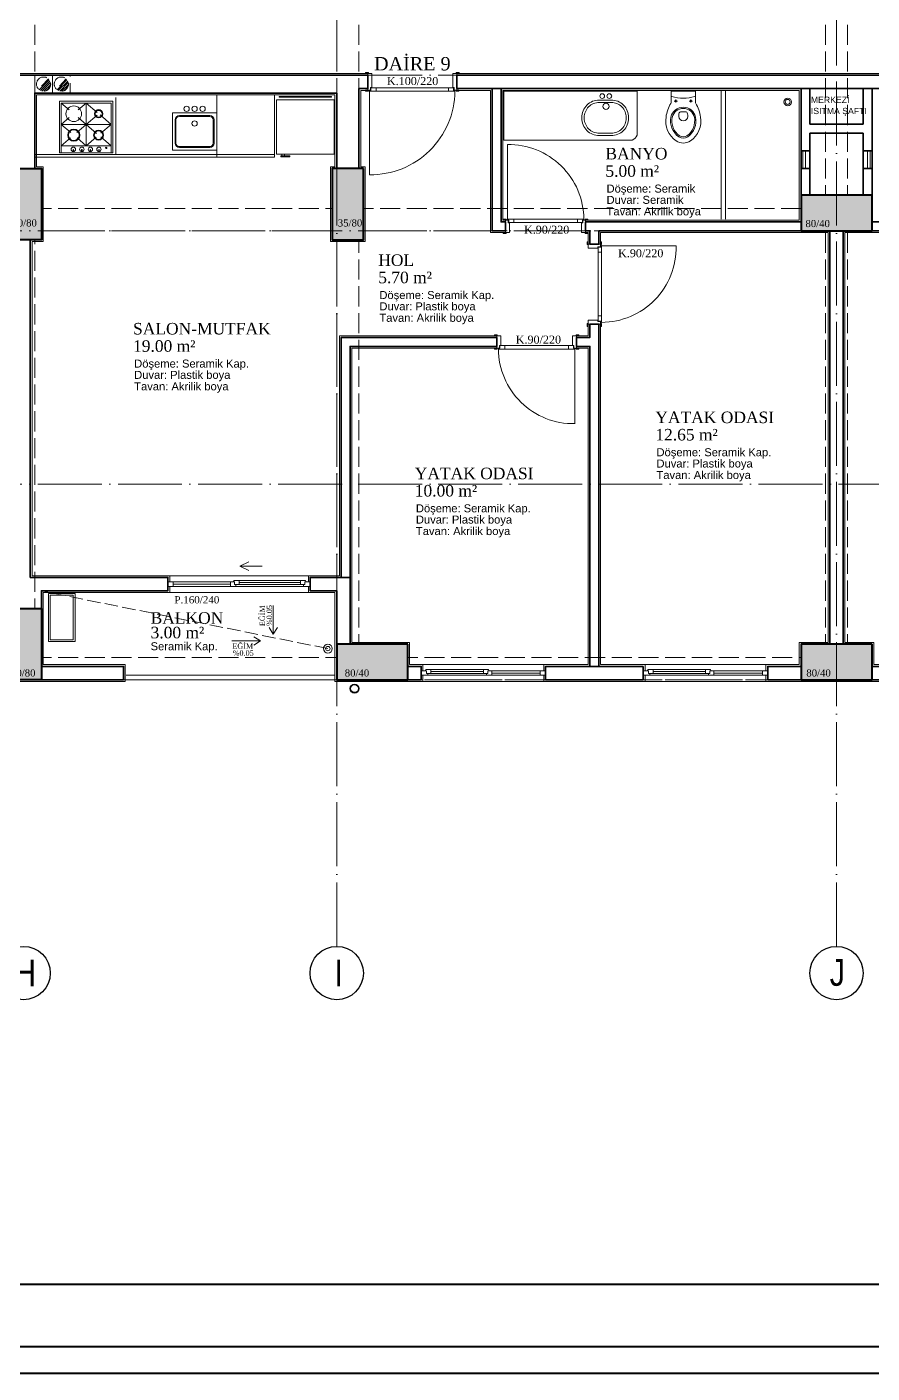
# Model space of a CAD drawing. Header units: millimetres. Extents: x 11587 to 81192, y -36083 to -25300.
# Drawn here: x 28348 to 29299, y -28300 to -26785 of the extents above; entities that cross this region are included whole.
import ezdxf

# ---------------------------------------------------------------- set-up
doc = ezdxf.new("R2010")
doc.units = ezdxf.units.MM
doc.linetypes.add('AKS', pattern=[30, 24, -3, 0, -3])
doc.linetypes.add('IZDUSUM1', pattern=[20, 7.5, -5, 7.5, 0])
for name, color, linetype, lineweight in [('rtm-aks balon', 20, 'Continuous', 25), ('rtm-aks balon yazı', 7, 'Continuous', 20), ('rtm-aks yeni', 7, 'AKS', 20), ('rtm-antet-02', 140, 'Continuous', 40), ('rtm-cam', 141, 'Continuous', 9), ('rtm-duv tugla', 22, 'Continuous', 35), ('rtm-izdusum-üst ince', 8, 'IZDUSUM1', 5), ('rtm-kapı-ahsap', 35, 'Continuous', 13), ('rtm-mhl-yazı-adı', 150, 'Continuous', 30), ('rtm-mhl-yazı-m2', 7, 'Continuous', 20), ('rtm-mhl-yazı-malzeme', 253, 'Continuous', 13), ('rtm-pen-ahsap', 35, 'Continuous', 13), ('rtm-plan katmanı-04', 33, 'Continuous', 25), ('rtm-plan katmanı-05', 205, 'Continuous', 20), ('rtm-plan katmanı-07', 135, 'Continuous', 9), ('rtm-sembol ok', 7, 'Continuous', 20), ('rtm-sıva', 252, 'Continuous', 15), ('rtm-tarama-betonarme', 51, 'Continuous', 15), ('rtm-tas_betonarme', 50, 'Continuous', 40), ('rtm-tefris vitrifiye', 9, 'Continuous', 9)]:
    doc.layers.add(name, color=color, linetype=linetype, lineweight=lineweight)
doc.styles.add('AKSYAZI', font='ARIALN.TTF')
doc.styles.add('ARIAL', font='times.ttf')
doc.styles.get("Standard").update_dxf_attribs({"font": 'arial.ttf'})
doc.styles.add('VAZ-OLCU', font='times.ttf', dxfattribs={"height": 60})

# ---------------------------------------------------------------- blocks, each defined once
blk = doc.blocks.new('rty')
at = {"layer": 'rtm-kapı-ahsap'}
for p, q in [((-58244.9, -62700.3), (-58243.8, -62700.3)), ((-58244.9, -62703.4), (-58244.9, -62700.3)), ((-58243.8, -62703.4), (-58244.9, -62703.4)), ((-58243.8, -62700.3), (-58243.8, -62703.4)), ((-58243.8, -62707.4), (-58243.8, -62702.9)), ((-58229.8, -62702.9), (-58243.8, -62702.9)), ((-58232.8, -62707.4), (-58243.8, -62707.4)), ((-58232.8, -62705.9), (-58232.8, -62707.4)), ((-58229.8, -62705.9), (-58232.8, -62705.9)), ((-58232.6, -62706.4), (-58232.6, -62789.4)), ((-58232.6, -62706.4), (-58229.7, -62706.4)), ((-58229.8, -62700.4), (-58229.8, -62703.4)), ((-58228.8, -62700.4), (-58229.8, -62700.4)), ((-58229.8, -62702.9), (-58229.8, -62705.9)), ((-58229.8, -62703.4), (-58228.8, -62703.4)), ((-58229.8, -62704.9), (-58228.8, -62704.9)), ((-58229.7, -62706.4), (-58229.7, -62704.9)), ((-58228.8, -62703.4), (-58228.8, -62700.4)), ((-58228.8, -62790.9), (-58228.8, -62704.9)), ((-58144.8, -62704.9), (-58228.8, -62704.9)), ((-58228.8, -62712), (-58232.6, -62712)), ((-58228.8, -62783.7), (-58232.6, -62783.7)), ((-58243.8, -62792.3), (-58244.9, -62792.3)), ((-58244.9, -62792.3), (-58244.9, -62795.4)), ((-58244.9, -62795.4), (-58243.8, -62795.4)), ((-58243.8, -62788.4), (-58243.8, -62792.9)), ((-58232.8, -62788.4), (-58243.8, -62788.4)), ((-58243.8, -62795.4), (-58243.8, -62792.3)), ((-58229.8, -62792.9), (-58243.8, -62792.9)), ((-58232.8, -62789.9), (-58232.8, -62788.4)), ((-58229.8, -62789.9), (-58232.8, -62789.9)), ((-58232.6, -62789.4), (-58229.7, -62789.4)), ((-58229.8, -62792.9), (-58229.8, -62789.9)), ((-58229.8, -62790.9), (-58228.8, -62790.9)), ((-58229.8, -62795.4), (-58229.8, -62792.3)), ((-58229.8, -62792.3), (-58228.8, -62792.3)), ((-58228.8, -62795.4), (-58229.8, -62795.4)), ((-58229.7, -62789.4), (-58229.7, -62790.9)), ((-58228.8, -62792.3), (-58228.8, -62795.4))]:
    blk.add_line(p, q, dxfattribs=at)
at = {"layer": 'rtm-kapı-ahsap', "const_width": 0.392}
blk.add_lwpolyline([(-58229.2, -62703.9, 1), (-58229.2, -62704.5, 1)], format="xyb", close=True, dxfattribs=at)
at = {"layer": 'rtm-kapı-ahsap'}
blk.add_arc((-58229.1, -62706.6), 84.3, 270.2011, 1.1472, dxfattribs=at)
blk = doc.blocks.new('K-100')
at = {"layer": 'rtm-kapı-ahsap'}
for p, q in [((-34308.1, -13702.2), (-34307, -13702.2)), ((-34308.1, -13705.4), (-34308.1, -13702.2)), ((-34307, -13702.2), (-34307, -13705.4)), ((-34307, -13709.3), (-34307, -13704.8)), ((-34288, -13704.8), (-34307, -13704.8)), ((-34288, -13702.3), (-34288, -13705.4)), ((-34287, -13702.3), (-34288, -13702.3)), ((-34288, -13704.8), (-34288, -13707.8)), ((-34287, -13705.4), (-34287, -13702.3)), ((-34307, -13705.4), (-34308.1, -13705.4)), ((-34291, -13709.3), (-34307, -13709.3)), ((-34288, -13707.8), (-34291, -13707.8)), ((-34291, -13707.8), (-34291, -13709.3)), ((-34290.8, -13801.3), (-34290.8, -13708.3)), ((-34290.8, -13708.3), (-34287.9, -13708.3)), ((-34287, -13713.9), (-34290.8, -13713.9)), ((-34288, -13705.4), (-34287, -13705.4)), ((-34288, -13706.8), (-34287, -13706.8)), ((-34287.9, -13708.3), (-34287.9, -13706.8)), ((-34287, -13706.8), (-34287, -13802.8)), ((-34287, -13795.6), (-34290.8, -13795.6)), ((-34307, -13804.2), (-34308.1, -13804.2)), ((-34308.1, -13804.2), (-34308.1, -13807.3)), ((-34308.1, -13807.3), (-34307, -13807.3)), ((-34307, -13800.3), (-34307, -13804.8)), ((-34291, -13800.3), (-34307, -13800.3)), ((-34307, -13807.3), (-34307, -13804.2)), ((-34288, -13804.8), (-34307, -13804.8)), ((-34291, -13801.8), (-34291, -13800.3)), ((-34288, -13801.8), (-34291, -13801.8)), ((-34290.8, -13801.3), (-34287.9, -13801.3)), ((-34288, -13804.8), (-34288, -13801.8)), ((-34288, -13802.8), (-34287, -13802.8)), ((-34288, -13807.3), (-34288, -13804.2)), ((-34288, -13804.2), (-34287, -13804.2)), ((-34287, -13807.3), (-34288, -13807.3)), ((-34287.9, -13801.3), (-34287.9, -13802.8)), ((-34193, -13802.8), (-34287, -13802.8)), ((-34287, -13804.2), (-34287, -13807.3))]:
    blk.add_line(p, q, dxfattribs=at)
at = {"layer": 'rtm-kapı-ahsap', "const_width": 0.392}
blk.add_lwpolyline([(-34287.4, -13803.7, -1), (-34287.4, -13803.1, -1)], format="xyb", close=True, dxfattribs=at)
at = {"layer": 'rtm-kapı-ahsap'}
blk.add_arc((-34287.9, -13801.7), 94.9, 359.3332, 89.4605, dxfattribs=at)

msp = doc.modelspace()

# ---------------------------------------------------------------- hatches: boundary and pattern name
at = {"layer": 'rtm-izdusum-üst ince', "ltscale": 1.5}
h = msp.add_hatch(dxfattribs=at)
h.set_pattern_fill('ANSI31', color=256, scale=0.5, angle=180, style=0)
h.set_pattern_definition([(225, (27335.9866, -26689.5514), (1.122532, -1.122532), [])])
edge = h.paths.add_edge_path()
edge.add_arc((28366.59, -26849.55), 8, -132.76259, 47.23741, ccw=False)
edge.add_line((28361.16, -26855.42), (28372.03, -26843.68))
h = msp.add_hatch(dxfattribs=at)
h.set_pattern_fill('ANSI31', color=256, scale=0.5, angle=180, style=0)
h.set_pattern_definition([(225, (27355.9866, -26689.5514), (1.122532, -1.122532), [])])
edge = h.paths.add_edge_path()
edge.add_arc((28386.59, -26849.55), 8, -132.76259, 47.23741, ccw=False)
edge.add_line((28381.16, -26855.42), (28392.03, -26843.68))
at = {"layer": 'rtm-tarama-betonarme'}
h = msp.add_hatch(dxfattribs=at)
h.set_pattern_fill('ANSI33', color=256, scale=2, style=0)
h.set_pattern_definition([(45, (15039.519, -4888.525), (-8.980256, 8.980256), []), (45, (15048.499, -4888.525), (-8.980256, 8.980256), [6.35, -3.175])])
h.paths.add_polyline_path([(28324.09, -27439.55), (28364.09, -27439.55), (28364.09, -27519.55), (28324.09, -27519.55)])
h.paths.add_polyline_path([(27911.59, -27479.55), (27991.59, -27479.55), (27991.59, -27519.55), (27911.59, -27519.55)])
h.paths.add_polyline_path([(28324.09, -26944.55), (28364.09, -26944.55), (28364.09, -27024.55), (28324.09, -27024.55)])
h.paths.add_polyline_path([(27961.59, -26944.55), (27996.59, -26944.55), (27996.59, -27024.55), (27961.59, -27024.55)])
h.paths.add_polyline_path([(27961.59, -26524.55), (27996.59, -26524.55), (27996.59, -26604.55), (27961.59, -26604.55)])
h.paths.add_polyline_path([(28324.09, -26524.55), (28364.09, -26524.55), (28364.09, -26604.55), (28324.09, -26604.55)])
h.paths.add_polyline_path([(28324.09, -26029.55), (28364.09, -26029.55), (28364.09, -26109.55), (28324.09, -26109.55)])
h.paths.add_polyline_path([(27911.59, -26029.55), (27991.59, -26029.55), (27991.59, -26069.55), (27911.59, -26069.55)])
h.paths.add_polyline_path([(28726.59, -26524.55), (28691.59, -26524.55), (28691.59, -26604.55), (28726.59, -26604.55)])
h.paths.add_polyline_path([(28726.59, -26944.55), (28691.59, -26944.55), (28691.59, -27024.55), (28726.59, -27024.55)])
h.paths.add_polyline_path([(28776.59, -27479.55), (28696.59, -27479.55), (28696.59, -27519.55), (28776.59, -27519.55)])
h.paths.add_polyline_path([(29299.09, -27479.55), (29219.09, -27479.55), (29219.09, -27519.55), (29299.09, -27519.55)])
h.paths.add_polyline_path([(29299.09, -26974.55), (29219.09, -26974.55), (29219.09, -27014.55), (29299.09, -27014.55)])
h.paths.add_polyline_path([(29299.09, -26534.55), (29219.09, -26534.55), (29219.09, -26574.55), (29299.09, -26574.55)])
h.paths.add_polyline_path([(28776.59, -26029.55), (28696.59, -26029.55), (28696.59, -26069.55), (28776.59, -26069.55)])
h.paths.add_polyline_path([(29299.09, -26029.55), (29219.09, -26029.55), (29219.09, -26069.55), (29299.09, -26069.55)])
h.paths.add_polyline_path([(29821.59, -26839.55), (29796.59, -26839.55), (29796.59, -27014.55), (29821.59, -27014.55)])
h.paths.add_polyline_path([(29821.59, -26534.55), (29796.59, -26534.55), (29796.59, -26709.55), (29821.59, -26709.55)])
h.paths.add_polyline_path([(30181.59, -26839.55), (30006.59, -26839.55), (30006.59, -26864.55), (30181.59, -26864.55)])
h.paths.add_polyline_path([(30181.59, -26684.55), (30006.59, -26684.55), (30006.59, -26709.55), (30181.59, -26709.55)])
h.paths.add_polyline_path([(29821.59, -26109.55), (29781.59, -26109.55), (29781.59, -26029.55), (29821.59, -26029.55)])
h.paths.add_polyline_path([(30181.59, -26124.55), (30141.59, -26124.55), (30141.59, -26029.55), (30181.59, -26029.55)])
h.paths.add_polyline_path([(29821.59, -27439.55), (29781.59, -27439.55), (29781.59, -27519.55), (29821.59, -27519.55)])
h.paths.add_polyline_path([(30181.59, -27424.55), (30141.59, -27424.55), (30141.59, -27519.55), (30181.59, -27519.55)])
h.paths.add_polyline_path([(27421.59, -27439.55), (27461.59, -27439.55), (27461.59, -27519.55), (27421.59, -27519.55)])
h.paths.add_polyline_path([(27131.59, -27439.55), (27171.59, -27439.55), (27171.59, -27519.55), (27131.59, -27519.55)])
h.paths.add_polyline_path([(27421.59, -26029.55), (27501.59, -26029.55), (27501.59, -26069.55), (27421.59, -26069.55)])
h.paths.add_polyline_path([(27091.59, -26029.55), (27171.59, -26029.55), (27171.59, -26069.55), (27091.59, -26069.55)])
h.paths.add_polyline_path([(26781.59, -26524.55), (26816.59, -26524.55), (26816.59, -26604.55), (26781.59, -26604.55)])
h.paths.add_polyline_path([(26781.59, -26944.55), (26816.59, -26944.55), (26816.59, -27024.55), (26781.59, -27024.55)])
h.paths.add_polyline_path([(26731.59, -27479.55), (26811.59, -27479.55), (26811.59, -27519.55), (26731.59, -27519.55)])
h.paths.add_polyline_path([(26209.09, -27479.55), (26289.09, -27479.55), (26289.09, -27519.55), (26209.09, -27519.55)])
h.paths.add_polyline_path([(26209.09, -26974.55), (26289.09, -26974.55), (26289.09, -27014.55), (26209.09, -27014.55)])
h.paths.add_polyline_path([(26209.09, -26534.55), (26289.09, -26534.55), (26289.09, -26574.55), (26209.09, -26574.55)])
h.paths.add_polyline_path([(26731.59, -26029.55), (26811.59, -26029.55), (26811.59, -26069.55), (26731.59, -26069.55)])
h.paths.add_polyline_path([(26209.09, -26029.55), (26289.09, -26029.55), (26289.09, -26069.55), (26209.09, -26069.55)])
h.paths.add_polyline_path([(25686.59, -26839.55), (25711.59, -26839.55), (25711.59, -27014.55), (25686.59, -27014.55)])
h.paths.add_polyline_path([(25686.59, -26534.55), (25711.59, -26534.55), (25711.59, -26709.55), (25686.59, -26709.55)])
h.paths.add_polyline_path([(25326.59, -26839.55), (25501.59, -26839.55), (25501.59, -26864.55), (25326.59, -26864.55)])
h.paths.add_polyline_path([(25326.59, -26684.55), (25501.59, -26684.55), (25501.59, -26709.55), (25326.59, -26709.55)])
h.paths.add_polyline_path([(25686.59, -26109.55), (25726.59, -26109.55), (25726.59, -26029.55), (25686.59, -26029.55)])
h.paths.add_polyline_path([(25326.59, -26124.55), (25366.59, -26124.55), (25366.59, -26029.55), (25326.59, -26029.55)])
h.paths.add_polyline_path([(25686.59, -27439.55), (25726.59, -27439.55), (25726.59, -27519.55), (25686.59, -27519.55)])
h.paths.add_polyline_path([(25326.59, -27424.55), (25366.59, -27424.55), (25366.59, -27519.55), (25326.59, -27519.55)])

# ---------------------------------------------------------------- linework, layer by layer
at = {"layer": 'rtm-aks balon'}
for centre in [(28344.09, -27849.55), (28696.59, -27849.55), (29259.09, -27849.55)]:
    msp.add_circle(centre, 30, dxfattribs=at)
at = {"layer": 'rtm-aks yeni', "ltscale": 3}
for p, q in [((28696.59, -27819.55), (28696.59, -25729.55)), ((29259.09, -27819.55), (29259.09, -25729.55)), ((25026.59, -26839.55), (30481.59, -26839.55)), ((25026.59, -27014.55), (30481.59, -27014.55)), ((25026.59, -27299.55), (30481.59, -27299.55)), ((25026.59, -27519.55), (30481.59, -27519.55))]:
    msp.add_line(p, q, dxfattribs=at)
at = {"layer": 'rtm-antet-02'}
for points in [[(24671.59, -25299.55), (24671.59, -28299.55), (30726.59, -28299.55), (30726.59, -25299.55), (24671.59, -25299.55)], [(24701.59, -28199.55), (30696.59, -28199.55)]]:
    msp.add_lwpolyline(points, dxfattribs=at)
msp.add_lwpolyline([(24701.59, -25329.55), (24701.59, -28269.55), (30696.59, -28269.55), (30696.59, -25329.55)], close=True, dxfattribs=at)
at = {"layer": 'rtm-cam'}
for p, q in [((28577.09, -27412.05), (28512.59, -27412.05)), ((28655.59, -27410.3), (28586.59, -27410.3)), ((28802.59, -27510.3), (28861.59, -27510.3)), ((28871.09, -27512.05), (28925.59, -27512.05)), ((29052.59, -27510.3), (29111.59, -27510.3)), ((29121.09, -27512.05), (29175.59, -27512.05))]:
    msp.add_line(p, q, dxfattribs=at)
at = {"layer": 'rtm-duv tugla'}
for points in [[(27966.59, -26944.55), (27966.59, -26944.55), (27966.59, -26854.55), (27956.59, -26854.55), (27956.59, -26839.55), (28731.59, -26839.55), (28731.59, -26854.55), (28721.59, -26854.55), (28721.59, -26944.55)], [(29686.59, -26839.55), (28831.59, -26839.55)], [(28831.59, -26854.55), (28831.59, -26839.55)], [(28696.59, -26859.55), (28356.59, -26859.55), (28356.59, -26944.55)], [(28696.59, -26944.55), (28696.59, -26859.55)], [(29686.59, -26854.55), (28831.59, -26854.55)], [(28881.59, -26854.55), (28881.59, -27004.55), (28886.59, -27004.55), (28886.59, -27014.55), (28871.59, -27014.55), (28871.59, -26854.55)], [(29219.09, -26974.55), (29219.09, -26854.55)], [(29229.09, -26894.55), (29229.09, -26854.55)], [(29289.09, -26894.55), (29289.09, -26854.55)], [(29299.09, -26974.55), (29299.09, -26854.55)], [(29229.09, -26894.55), (29289.09, -26894.55)], [(29229.09, -26974.55), (29229.09, -26904.55)], [(29229.09, -26904.55), (29289.09, -26904.55)], [(29289.09, -26974.55), (29289.09, -26904.55)], [(29229.09, -26924.55), (29219.09, -26924.55)], [(29289.09, -26924.55), (29299.09, -26924.55)], [(29229.09, -26944.55), (29219.09, -26944.55)], [(29289.09, -26944.55), (29299.09, -26944.55)], [(29219.09, -27014.55), (28991.59, -27014.55), (28991.59, -27029.55), (28981.59, -27029.55), (28981.59, -27014.55), (28976.59, -27014.55), (28976.59, -27004.55), (29219.09, -27004.55)], [(29251.59, -27014.55), (29251.59, -27479.55)], [(29266.59, -27014.55), (29266.59, -27479.55)], [(29299.09, -27014.55), (29526.59, -27014.55), (29526.59, -27029.55), (29536.59, -27029.55), (29536.59, -27014.55), (29541.59, -27014.55), (29541.59, -27004.55), (29299.09, -27004.55)], [(28364.09, -27439.55), (28364.09, -27419.55), (28506.59, -27419.55), (28506.59, -27404.55), (28351.59, -27404.55), (28351.59, -27024.55)], [(28981.59, -27504.55), (28981.59, -27144.55), (28966.59, -27144.55), (28966.59, -27134.55), (28981.59, -27134.55), (28981.59, -27119.55), (28991.59, -27119.55), (28991.59, -27504.55)], [(28711.59, -27404.55), (28711.59, -27144.55), (28876.59, -27144.55), (28876.59, -27134.55), (28701.59, -27134.55), (28701.59, -27404.55)], [(28696.59, -27479.55), (28696.59, -27419.55), (28666.59, -27419.55), (28666.59, -27404.55), (28711.59, -27404.55), (28711.59, -27479.55)], [(28364.09, -27519.55), (28456.59, -27519.55), (28456.59, -27504.55), (28364.09, -27504.55)], [(28776.59, -27504.55), (28791.59, -27504.55), (28791.59, -27519.55), (28776.59, -27519.55)], [(28791.59, -27504.55), (28791.59, -27519.55)], [(29219.09, -27519.55), (29181.59, -27519.55), (29181.59, -27504.55), (29219.09, -27504.55)], [(29299.09, -27519.55), (29336.59, -27519.55), (29336.59, -27504.55), (29299.09, -27504.55)]]:
    msp.add_lwpolyline(points, dxfattribs=at)
msp.add_lwpolyline([(29041.59, -27504.55), (29041.59, -27519.55), (28931.59, -27519.55), (28931.59, -27504.55)], close=True, dxfattribs=at)
at = {"layer": 'rtm-izdusum-üst ince', "ltscale": 1.5}
for points in [[(29246.59, -26974.55), (29246.59, -26574.55)], [(29271.59, -26974.55), (29271.59, -26574.55)], [(28356.59, -26944.55), (28356.59, -26604.55)], [(28696.59, -26944.55), (28696.59, -26604.55)], [(28721.59, -26944.55), (28721.59, -26604.55)], [(28376.59, -26859.55), (28376.59, -26839.55), (28356.59, -26839.55), (28356.59, -26859.55), (28376.59, -26859.55)], [(28372.03, -26843.68), (28361.16, -26855.42)], [(28396.59, -26859.55), (28396.59, -26839.55), (28376.59, -26839.55), (28376.59, -26859.55), (28396.59, -26859.55)], [(28392.03, -26843.68), (28381.16, -26855.42)], [(28364.09, -26989.55), (28691.59, -26989.55)], [(28726.59, -26989.55), (29219.09, -26989.55)], [(28364.09, -27014.55), (28691.59, -27014.55)], [(28726.59, -27014.55), (29219.09, -27014.55)], [(29246.59, -27479.55), (29246.59, -27014.55)], [(29271.59, -27479.55), (29271.59, -27014.55)], [(28356.59, -27439.55), (28356.59, -27024.55)], [(28696.59, -27479.55), (28696.59, -27024.55)], [(28721.59, -27479.55), (28721.59, -27024.55)], [(28364.09, -27494.55), (28696.59, -27494.55)], [(28776.59, -27494.55), (29219.09, -27494.55)], [(28364.09, -27519.55), (28696.59, -27519.55)], [(28776.59, -27519.55), (29219.09, -27519.55)]]:
    msp.add_lwpolyline(points, dxfattribs=at)
at = {"layer": 'rtm-izdusum-üst ince'}
msp.add_lwpolyline([(28364.09, -27419.55), (28686.59, -27484.55)], dxfattribs=at)
at = {"layer": 'rtm-izdusum-üst ince', "ltscale": 1.5}
for centre in [(28366.59, -26849.55), (28386.59, -26849.55)]:
    msp.add_circle(centre, 8, dxfattribs=at)
at = {"layer": 'rtm-kapı-ahsap'}
for points in [[(29221.09, -26924.55), (29221.09, -26944.55)], [(29224.09, -26924.55), (29224.09, -26944.55)], [(29294.09, -26924.55), (29294.09, -26944.55)], [(29297.09, -26924.55), (29297.09, -26944.55)]]:
    msp.add_lwpolyline(points, dxfattribs=at)
at = {"layer": 'rtm-pen-ahsap'}
for p, q in [((28506.59, -27409.55), (28512.59, -27409.55)), ((28517.59, -27409.55), (28511.96, -27409.55)), ((28512.59, -27414.55), (28512.59, -27409.55)), ((28517.59, -27409.55), (28577.09, -27409.55)), ((28581.59, -27409.55), (28577.09, -27409.55)), ((28577.09, -27414.55), (28577.09, -27409.55)), ((28580.96, -27408.05), (28586.59, -27408.05)), ((28581.59, -27412.55), (28581.59, -27409.55)), ((28586.59, -27408.05), (28655.59, -27408.05)), ((28586.59, -27412.55), (28586.59, -27408.05)), ((28661.23, -27408.05), (28655.59, -27408.05)), ((28655.59, -27412.55), (28655.59, -27408.05)), ((28666.59, -27409.55), (28660.59, -27409.55)), ((28660.59, -27412.55), (28660.59, -27409.55)), ((28575.59, -27414.55), (28506.59, -27414.55)), ((28575.59, -27414.55), (28583.09, -27414.55)), ((28581.59, -27412.55), (28586.59, -27412.55)), ((28583.09, -27412.55), (28583.09, -27414.55)), ((28586.59, -27412.55), (28655.59, -27412.55)), ((28660.59, -27412.55), (28655.59, -27412.55)), ((28659.09, -27414.55), (28659.09, -27412.55)), ((28659.09, -27414.55), (28666.59, -27414.55)), ((28791.59, -27509.55), (28797.59, -27509.55)), ((28799.09, -27514.55), (28791.59, -27514.55)), ((28796.96, -27508.05), (28802.59, -27508.05)), ((28797.59, -27512.55), (28797.59, -27509.55)), ((28797.59, -27512.55), (28802.59, -27512.55)), ((28799.09, -27514.55), (28799.09, -27512.55)), ((28861.59, -27508.05), (28802.59, -27508.05)), ((28802.59, -27512.55), (28802.59, -27508.05)), ((28861.59, -27512.55), (28802.59, -27512.55)), ((28867.23, -27508.05), (28861.59, -27508.05)), ((28861.59, -27512.55), (28861.59, -27508.05)), ((28866.59, -27512.55), (28861.59, -27512.55)), ((28865.09, -27512.55), (28865.09, -27514.55)), ((28872.59, -27514.55), (28865.09, -27514.55)), ((28866.59, -27509.55), (28871.09, -27509.55)), ((28866.59, -27512.55), (28866.59, -27509.55)), ((28920.59, -27509.55), (28871.09, -27509.55)), ((28871.09, -27514.55), (28871.09, -27509.55)), ((28872.59, -27514.55), (28931.59, -27514.55)), ((28920.59, -27509.55), (28926.23, -27509.55)), ((28925.59, -27514.55), (28925.59, -27509.55)), ((28931.59, -27509.55), (28925.59, -27509.55)), ((29041.59, -27509.55), (29047.59, -27509.55)), ((29049.09, -27514.55), (29041.59, -27514.55)), ((29046.96, -27508.05), (29052.59, -27508.05)), ((29047.59, -27512.55), (29047.59, -27509.55)), ((29047.59, -27512.55), (29052.59, -27512.55)), ((29049.09, -27514.55), (29049.09, -27512.55)), ((29111.59, -27508.05), (29052.59, -27508.05)), ((29052.59, -27512.55), (29052.59, -27508.05)), ((29111.59, -27512.55), (29052.59, -27512.55)), ((29117.23, -27508.05), (29111.59, -27508.05)), ((29111.59, -27512.55), (29111.59, -27508.05)), ((29116.59, -27512.55), (29111.59, -27512.55)), ((29115.09, -27512.55), (29115.09, -27514.55)), ((29122.59, -27514.55), (29115.09, -27514.55)), ((29116.59, -27509.55), (29121.09, -27509.55)), ((29116.59, -27512.55), (29116.59, -27509.55)), ((29170.59, -27509.55), (29121.09, -27509.55)), ((29121.09, -27514.55), (29121.09, -27509.55)), ((29122.59, -27514.55), (29181.59, -27514.55)), ((29170.59, -27509.55), (29176.23, -27509.55)), ((29175.59, -27514.55), (29175.59, -27509.55)), ((29181.59, -27509.55), (29175.59, -27509.55))]:
    msp.add_line(p, q, dxfattribs=at)
for points in [[(28580.96, -27408.05), (28580.09, -27409.55)], [(28661.23, -27408.05), (28662.1, -27409.55)], [(28796.96, -27508.05), (28796.09, -27509.55)], [(28867.23, -27508.05), (28868.1, -27509.55)], [(29046.96, -27508.05), (29046.09, -27509.55)], [(29117.23, -27508.05), (29118.1, -27509.55)]]:
    msp.add_lwpolyline(points, dxfattribs=at)
at = {"layer": 'rtm-plan katmanı-04'}
for radius in [5, 4.5]:
    msp.add_circle((28716.59, -27529.55), radius, dxfattribs=at)
at = {"layer": 'rtm-plan katmanı-05', "ltscale": 0.6}
for points in [[(28508.59, -27402.55), (28664.59, -27402.55)], [(28508.59, -27421.55), (28664.59, -27421.55)], [(28929.59, -27502.55), (28793.59, -27502.55)], [(29179.59, -27502.55), (29043.59, -27502.55)], [(28929.59, -27521.55), (28793.59, -27521.55)], [(29179.59, -27521.55), (29043.59, -27521.55)]]:
    msp.add_lwpolyline(points, dxfattribs=at)
at = {"layer": 'rtm-plan katmanı-05'}
for points in [[(28693.59, -27514.55), (28459.59, -27514.55)], [(28693.59, -27519.55), (28459.59, -27519.55)]]:
    msp.add_lwpolyline(points, dxfattribs=at)
for radius in [5, 2.5]:
    msp.add_circle((28686.59, -27484.55), radius, dxfattribs=at)
at = {"layer": 'rtm-plan katmanı-07'}
for points in [[(28583.09, -27414.55), (28659.09, -27414.55)], [(28865.09, -27514.55), (28799.09, -27514.55)], [(29115.09, -27514.55), (29049.09, -27514.55)]]:
    msp.add_lwpolyline(points, dxfattribs=at)
at = {"layer": 'rtm-sembol ok'}
for points in [[(28587.44, -27391.86), (28597.44, -27386.86)], [(28612.44, -27391.86), (28587.44, -27391.86)], [(28587.44, -27391.86), (28597.44, -27396.86)], [(28625.17, -27436), (28625.17, -27468.32)], [(28625.17, -27468.32), (28620.5, -27460.92)], [(28625.17, -27468.32), (28629.83, -27460.92)], [(28578.32, -27475.93), (28610.65, -27475.93)], [(28610.65, -27475.93), (28603.25, -27471.26)], [(28610.65, -27475.93), (28603.25, -27480.6)]]:
    msp.add_lwpolyline(points, dxfattribs=at)
at = {"layer": 'rtm-sıva'}
for points in [[(27956.59, -26837.55), (28731.59, -26837.55)], [(28831.59, -26837.55), (29686.59, -26837.55)], [(28731.59, -26856.55), (28723.59, -26856.55), (28723.59, -26942.55), (28728.59, -26942.55), (28728.59, -27026.55), (28689.59, -27026.55), (28689.59, -26942.55), (28694.59, -26942.55), (28694.59, -26861.55), (28358.59, -26861.55), (28358.59, -26942.55), (28366.09, -26942.55), (28366.09, -27026.55), (28353.59, -27026.55), (28353.59, -27402.55), (28508.59, -27402.55), (28508.59, -27409.55)], [(28831.59, -26856.55), (28869.59, -26856.55), (28869.59, -27016.55), (28886.59, -27016.55)], [(28886.59, -27002.55), (28883.59, -27002.55), (28883.59, -26856.55), (29217.09, -26856.55), (29217.09, -27002.55), (28976.59, -27002.55)], [(28979.59, -27029.55), (28979.59, -27016.55), (28976.59, -27016.55)], [(28993.59, -27029.55), (28993.59, -27016.55), (29249.59, -27016.55), (29249.59, -27477.55), (29217.09, -27477.55), (29217.09, -27502.55), (29179.59, -27502.55), (29179.59, -27509.55)], [(29524.59, -27029.55), (29524.59, -27016.55), (29268.59, -27016.55), (29268.59, -27477.55), (29301.09, -27477.55), (29301.09, -27502.55), (29338.59, -27502.55), (29338.59, -27509.55)], [(28979.59, -27119.55), (28979.59, -27132.55), (28966.59, -27132.55)], [(29043.59, -27509.55), (29043.59, -27502.55), (28993.59, -27502.55), (28993.59, -27119.55)], [(28876.59, -27132.55), (28699.59, -27132.55), (28699.59, -27402.55), (28664.59, -27402.55), (28664.59, -27409.55)], [(28793.59, -27509.55), (28793.59, -27502.55), (28778.59, -27502.55), (28778.59, -27477.55), (28713.59, -27477.55), (28713.59, -27146.55), (28876.59, -27146.55)], [(28966.59, -27146.55), (28979.59, -27146.55), (28979.59, -27502.55), (28929.59, -27502.55), (28929.59, -27509.55)], [(28179.59, -27414.55), (28179.59, -27421.55), (28322.09, -27421.55), (28322.09, -27502.55), (28229.59, -27502.55), (28229.59, -27521.55), (28458.59, -27521.55), (28458.59, -27502.55), (28366.09, -27502.55), (28366.09, -27421.55), (28508.59, -27421.55), (28508.59, -27414.55)], [(28793.59, -27514.55), (28793.59, -27521.55), (28694.59, -27521.55), (28694.59, -27421.55), (28664.59, -27421.55), (28664.59, -27414.55)], [(29043.59, -27514.55), (29043.59, -27521.55), (28929.59, -27521.55), (28929.59, -27514.55)], [(29043.59, -27514.55), (29043.59, -27521.55), (28929.59, -27521.55), (28929.59, -27514.55)], [(29043.59, -27514.55), (29043.59, -27521.55), (28929.59, -27521.55), (28929.59, -27514.55)], [(29338.59, -27514.55), (29338.59, -27521.55), (29179.59, -27521.55), (29179.59, -27514.55)]]:
    msp.add_lwpolyline(points, dxfattribs=at)
at = {"layer": 'rtm-tas_betonarme'}
for points in [[(28324.09, -26944.55), (28364.09, -26944.55), (28364.09, -27024.55), (28324.09, -27024.55)], [(28726.59, -26944.55), (28691.59, -26944.55), (28691.59, -27024.55), (28726.59, -27024.55)], [(29299.09, -26974.55), (29219.09, -26974.55), (29219.09, -27014.55), (29299.09, -27014.55)], [(28324.09, -27439.55), (28364.09, -27439.55), (28364.09, -27519.55), (28324.09, -27519.55)], [(28776.59, -27479.55), (28696.59, -27479.55), (28696.59, -27519.55), (28776.59, -27519.55)], [(29299.09, -27479.55), (29219.09, -27479.55), (29219.09, -27519.55), (29299.09, -27519.55)]]:
    msp.add_lwpolyline(points, close=True, dxfattribs=at)
at = {"layer": 'rtm-tefris vitrifiye'}
for p, q in [((28631.69, -26863.41), (28690.69, -26863.41)), ((28631.69, -26864.41), (28631.69, -26863.41)), ((28690.69, -26864.41), (28631.69, -26864.41)), ((28690.69, -26863.41), (28690.69, -26864.41)), ((29100.34, -26857.55), (29072.85, -26857.55)), ((29072.85, -26870.14), (29072.85, -26857.55)), ((29100.34, -26870.14), (29100.34, -26857.55)), ((28444.57, -26868.89), (28384.57, -26868.89)), ((28395.54, -26878.58), (28386.57, -26870.89)), ((28442.57, -26870.89), (28386.57, -26870.89)), ((28386.57, -26870.89), (28386.57, -26918.89)), ((28414.57, -26870.89), (28405.6, -26878.58)), ((28426.76, -26881.35), (28414.57, -26870.89)), ((28414.57, -26870.89), (28414.57, -26918.89)), ((28442.57, -26870.89), (28442.57, -26926.89)), ((28444.57, -26868.89), (28444.57, -26926.89)), ((28628.69, -26867.41), (28628.69, -26928.41)), ((28693.69, -26867.41), (28628.69, -26867.41)), ((28693.69, -26928.41), (28693.69, -26867.41)), ((29076.23, -26868.55), (29080.14, -26868.55)), ((29078.07, -26866.68), (29078.07, -26870.39)), ((29096.96, -26868.55), (29093.05, -26868.55)), ((29095.12, -26866.68), (29095.12, -26870.39)), ((28386.57, -26894.89), (28395.54, -26887.21)), ((28405.6, -26887.21), (28414.57, -26894.89)), ((28414.57, -26894.89), (28426.8, -26884.41)), ((28430.16, -26884.25), (28442.57, -26894.89)), ((28511.59, -26923.89), (28511.59, -26881.89)), ((28561.59, -26881.89), (28511.59, -26881.89)), ((28514.59, -26915.89), (28514.59, -26889.89)), ((28515.59, -26915.89), (28515.59, -26889.89)), ((28553.59, -26884.89), (28519.59, -26884.89)), ((28553.59, -26885.89), (28519.59, -26885.89)), ((28557.59, -26915.89), (28557.59, -26889.89)), ((28558.59, -26915.89), (28558.59, -26889.89)), ((28561.59, -26923.89), (28561.59, -26881.89)), ((29084.43, -26880.65), (29088.76, -26880.65)), ((28386.57, -26894.89), (28397.19, -26904)), ((28442.57, -26894.89), (28386.57, -26894.89)), ((28414.57, -26894.89), (28404.11, -26903.86)), ((28414.57, -26894.89), (28426.27, -26904.93)), ((28425.94, -26909.15), (28414.57, -26918.89)), ((28442.57, -26894.89), (28430.88, -26904.91)), ((28431.05, -26909.02), (28442.57, -26918.89)), ((28396.79, -26910.13), (28386.57, -26918.89)), ((28386.57, -26918.89), (28386.57, -26926.89)), ((28442.57, -26918.89), (28386.57, -26918.89)), ((28399.85, -26922.92), (28400.39, -26922.92)), ((28399.85, -26925.38), (28399.85, -26922.92)), ((28400.39, -26922.92), (28400.39, -26925.38)), ((28404.28, -26910.07), (28414.57, -26918.89)), ((28409.44, -26922.92), (28409.98, -26922.92)), ((28409.44, -26925.38), (28409.44, -26922.92)), ((28409.98, -26922.92), (28409.98, -26925.38)), ((28419.02, -26922.92), (28419.56, -26922.92)), ((28419.02, -26925.38), (28419.02, -26922.92)), ((28419.56, -26922.92), (28419.56, -26925.38)), ((28428.61, -26922.92), (28429.15, -26922.92)), ((28428.61, -26925.38), (28428.61, -26922.92)), ((28429.15, -26922.92), (28429.15, -26925.38)), ((28511.59, -26923.89), (28561.59, -26923.89)), ((28519.59, -26919.89), (28553.59, -26919.89)), ((28519.59, -26920.89), (28553.59, -26920.89)), ((28626.59, -26931.89), (28356.59, -26931.89)), ((28444.57, -26926.89), (28384.57, -26926.89)), ((28633.69, -26931.41), (28633.69, -26930.41)), ((28633.69, -26930.41), (28643.69, -26930.41)), ((28643.69, -26931.41), (28633.69, -26931.41)), ((28634.69, -26928.41), (28634.69, -26930.41)), ((28637.69, -26928.41), (28637.69, -26930.41)), ((28643.69, -26930.41), (28643.69, -26931.41))]:
    msp.add_line(p, q, dxfattribs=at)
for points in [[(28561.59, -26931.89), (28561.59, -26861.55)], [(28626.59, -26931.89), (28626.59, -26861.55)], [(29129.09, -26857.55), (29129.09, -27001.55)], [(29134.09, -26857.55), (29134.09, -27001.55)], [(28384.57, -26868.89), (28384.57, -26926.89)], [(28447.98, -26864.55), (28447.98, -26928.89)], [(28626.59, -26928.89), (28356.59, -26928.89)], [(28628.69, -26928.41), (28693.69, -26928.41)]]:
    msp.add_lwpolyline(points, dxfattribs=at)
for points in [[(28884.59, -26912.55), (29029.01, -26912.55, 0.2032744), (29034.59, -26906.97), (29034.59, -26857.55), (28884.59, -26857.55), (28884.59, -26912.55)], [(29025.06, -26887.92), (29025.06, -26887.02, 0.4142136), (29005.46, -26867.42), (28992.07, -26867.42, 0.4142136), (28972.47, -26887.02), (28972.47, -26887.92, 0.4142136), (28992.07, -26907.52), (29005.46, -26907.52, 0.4142136)], [(29022.39, -26887.92), (29022.39, -26887.02, 0.4142136), (29005.46, -26870.1), (28992.07, -26870.1, 0.4142136), (28975.14, -26887.02), (28975.14, -26887.92, 0.4142136), (28992.07, -26904.84), (29005.46, -26904.84, 0.4142136)]]:
    msp.add_lwpolyline(points, format="xyb", close=True, dxfattribs=at)
for points in [[(28372.09, -27476.55), (28402.09, -27476.55), (28402.09, -27422.55), (28372.09, -27422.55)], [(28374.09, -27474.55), (28400.09, -27474.55), (28400.09, -27424.55), (28374.09, -27424.55)]]:
    msp.add_lwpolyline(points, close=True, dxfattribs=at)
for centre, radius in [((28995.32, -26862.97), 2.67), ((29003.33, -26862.97), 2.67), ((28400.57, -26882.89), 8.84), ((28428.57, -26882.89), 4.63), ((28428.57, -26882.89), 3.84), ((28527.59, -26877.39), 3), ((28536.59, -26877.39), 3), ((28545.59, -26877.39), 3), ((28999.59, -26874.55), 3.56), ((29078.07, -26868.55), 0.825), ((29095.12, -26868.55), 0.825), ((29204.09, -26869.55), 4.25), ((29204.09, -26869.55), 2.75), ((28536.59, -26893.89), 3), ((28400.57, -26906.89), 6.84), ((28400.57, -26906.89), 6.05), ((28428.57, -26906.89), 5.63), ((28428.57, -26906.89), 4.84), ((28400.12, -26922.89), 2.5), ((28409.71, -26922.89), 2.5), ((28419.29, -26922.89), 2.5), ((28428.88, -26922.89), 2.5), ((28437.15, -26921.32), 0.75)]:
    msp.add_circle(centre, radius, dxfattribs=at)
for centre, radius, start, end in [((29086.59, -26821.36), 44, 252.84732, 287.15271), ((29110.63, -26893.3), 44, 149.90538, 171.23608), ((29070.65, -26870.14), 2.2, 329.90538, 0), ((29086.67, -26889.78), 14.3, 90.2662, 167.18786), ((29086.67, -26889.78), 12.87, 90.2662, 167.18786), ((29086.52, -26889.78), 12.87, 12.81214, 89.7338), ((29086.52, -26889.78), 14.3, 12.81214, 89.7338), ((29102.54, -26870.14), 2.2, 180, 210.09462), ((29062.56, -26893.3), 44, 8.76392, 30.09462), ((28519.59, -26889.89), 5, 90, 180), ((28519.59, -26889.89), 4, 90, 180), ((28553.59, -26889.89), 5, 0, 90), ((28553.59, -26889.89), 4, 0, 90), ((29094.29, -26890.94), 27.5, 170.50823, 235.09555), ((29094.29, -26890.94), 22, 168.5694, 234.81148), ((29094.29, -26890.94), 20.57, 168.5694, 234.81148), ((29094.4, -26885.55), 12.95, 167.82692, 183.31203), ((29086.57, -26885.88), 5.11, 180, 269.73777), ((29084.43, -26883.4), 2.75, 90, 167.82692), ((29086.62, -26885.88), 5.12, 270.26223, 0), ((29088.76, -26883.4), 2.75, 12.17308, 90), ((29078.89, -26890.94), 20.57, 305.18852, 11.4306), ((29078.79, -26885.55), 12.95, 356.68797, 12.17308), ((29078.89, -26890.94), 22, 305.18852, 11.4306), ((29078.89, -26890.94), 27.5, 304.90445, 9.49177), ((29086.59, -26901), 9.35, 237.83251, 302.16753), ((29086.59, -26901), 7.92, 237.83251, 302.16753), ((28519.59, -26915.89), 5, 180, 270), ((28519.59, -26915.89), 4, 180, 270), ((28553.59, -26915.89), 4, 270, 0), ((28553.59, -26915.89), 5, 270, 0), ((29086.59, -26901), 14.85, 237.23949, 302.76051)]:
    msp.add_arc(centre, radius, start, end, dxfattribs=at)

# ---------------------------------------------------------------- block references
at = {"layer": 'rtm-kapı-ahsap'}
for name, p, rotation in [('K-100', (42536.39, -61144.53), 270), ('rty', (-33816.28, 31227.23), 90.00000000000001), ('rty', (91669.46, -85376.33), 270)]:
    msp.add_blockref(name, p, dxfattribs=dict(at, rotation=rotation))
msp.add_blockref('rty', (87223.38, 35673.32), dxfattribs=at)

# ---------------------------------------------------------------- texts
at = {"layer": 'rtm-aks balon yazı', "char_height": 30, "width": 27.7214, "attachment_point": 7, "style": 'AKSYAZI'}
for s, insert in [('H', (28333.35, -27864.32)), ('I', (28693.96, -27864.32)), ('J', (29251.41, -27864.32))]:
    msp.add_mtext(s, dxfattribs=dict(at, insert=insert))
at = {"layer": 'rtm-mhl-yazı-adı', "style": 'ARIAL'}
for s, height, p in [('DAİRE 9', 15, (28738.52, -26834.11)), ('BANYO', 13, (28998.94, -26934.3)), ('HOL', 13, (28743.27, -27054.06)), ('SALON-MUTFAK', 13, (28467.3, -27131.17)), ('YATAK ODASI', 13, (29055.14, -27230.91)), ('YATAK ODASI', 13, (28784.37, -27293.97)), ('BALKON', 13, (28487.06, -27456.59)), ('EĞİM', 6, (28579.1, -27484.72)), ('%%%0.05', 6, (28579.44, -27492.49))]:
    msp.add_text(s, height=height, dxfattribs=at).set_placement(p)
for s, p in [('EĞİM', (28615.68, -27459.27)), ('%%%0.05', (28623.67, -27459.27))]:
    msp.add_text(s, height=6, rotation=90, dxfattribs=at).set_placement(p)
at = {"layer": 'rtm-mhl-yazı-m2', "style": 'ARIAL'}
for s, height, p in [('5.00 m² ', 13, (28998.94, -26953.79)), ('40/80', 8, (28331.53, -27009.71)), ('35/80', 8, (28697.78, -27009.71)), ('80/40', 8, (29224.09, -27010.4)), ('5.70 m² ', 13, (28743.27, -27073.55)), ('19.00 m² ', 13, (28467.3, -27150.66)), ('12.65 m² ', 13, (29055.14, -27250.4)), ('10.00 m² ', 13, (28784.37, -27313.46)), ('3.00 m² ', 13, (28487.06, -27473)), ('40/80', 8, (28329.95, -27515.98)), ('80/40', 8, (28705.59, -27515.98)), ('80/40', 8, (29225.1, -27515.98))]:
    msp.add_text(s, height=height, dxfattribs=at).set_placement(p)
at = {"layer": 'rtm-mhl-yazı-malzeme', "style": 'VAZ-OLCU'}
for s, height, p in [('K.100/220', 9, (28753.07, -26850.59)), ('K.90/220', 9, (28907.32, -27017.8)), ('K.90/220', 9, (29013.23, -27044.27)), ('K.90/220', 9, (28898.05, -27141.45)), ('P.160/240', 8.192, (28513.87, -27433.7))]:
    msp.add_text(s, height=height, rotation=359.9602, dxfattribs=at).set_placement(p)
at = {"layer": 'rtm-mhl-yazı-malzeme'}
for s, height, p in [('MERKEZİ', 7, (29230.18, -26870.72)), ('ISITMA ŞAFTI', 7, (29230.18, -26883.26)), ('Döşeme: Seramik', 9, (29000.23, -26971.57)), ('Duvar: Seramik', 9, (29000.23, -26984.23)), ('Tavan: Akrilik boya ', 9, (29000.23, -26997.17)), ('Döşeme: Seramik Kap.', 9, (28744.56, -27091.32)), ('Duvar: Plastik boya ', 9, (28744.56, -27103.99)), ('Tavan: Akrilik boya ', 9, (28744.56, -27116.92)), ('Döşeme: Seramik Kap.', 9, (28468.59, -27168.43)), ('Duvar: Plastik boya ', 9, (28468.59, -27181.1)), ('Tavan: Akrilik boya ', 9, (28468.59, -27194.03)), ('Döşeme: Seramik Kap.', 9, (29056.43, -27268.17)), ('Duvar: Plastik boya ', 9, (29056.43, -27280.84)), ('Tavan: Akrilik boya ', 9, (29056.43, -27293.77)), ('Döşeme: Seramik Kap.', 9, (28785.66, -27331.24)), ('Tavan: Akrilik boya ', 9, (28785.66, -27356.84)), ('Duvar: Plastik boya ', 9, (28785.66, -27343.9)), ('Seramik Kap.', 9, (28487.06, -27486.41))]:
    msp.add_text(s, height=height, dxfattribs=at).set_placement(p)

doc.saveas('drawing.dxf')
